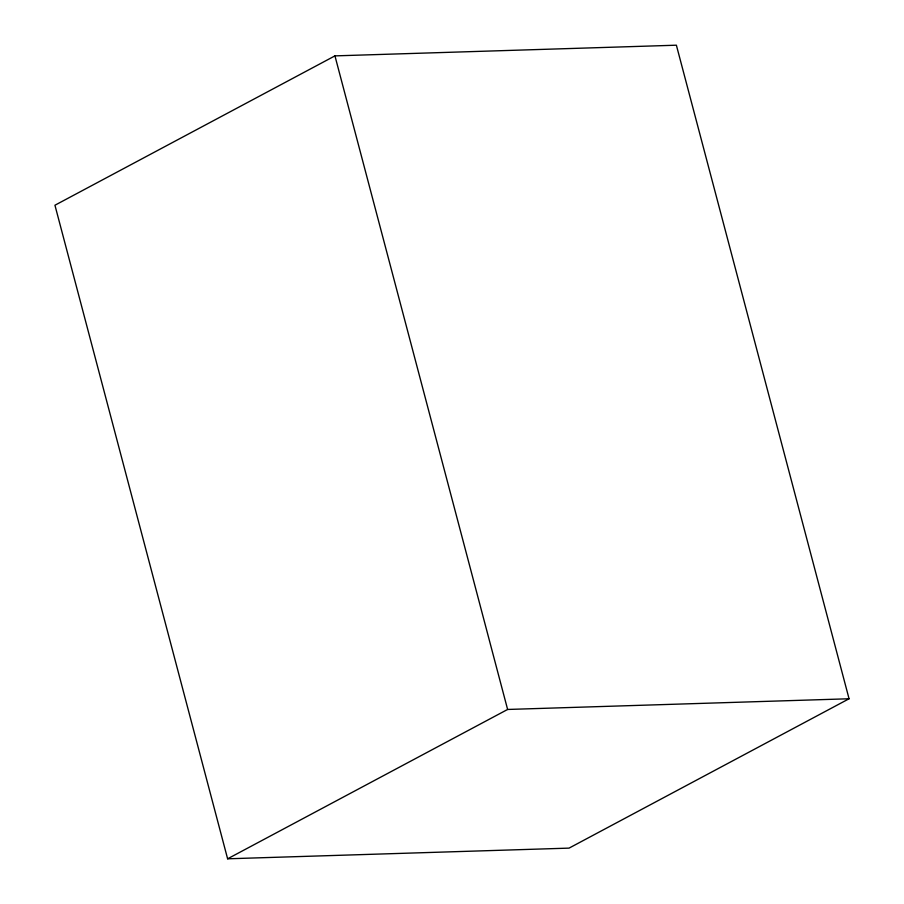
<?xml version="1.0" encoding="UTF-8"?>
<svg xmlns="http://www.w3.org/2000/svg" width="904" height="904" viewBox="0 0 904 904"><rect width="100%" height="100%" fill="white"/><g stroke="black" fill="none" stroke-linecap="round" stroke-linejoin="round"><path stroke-width="1.36" d="M334.943 55.878L54.941 205.231L227.616 858.8L569.057 848.121L849.059 698.769L676.384 45.2L334.943 55.878L507.619 709.459L227.616 858.8M507.619 709.459L849.059 698.769"/></g></svg>
